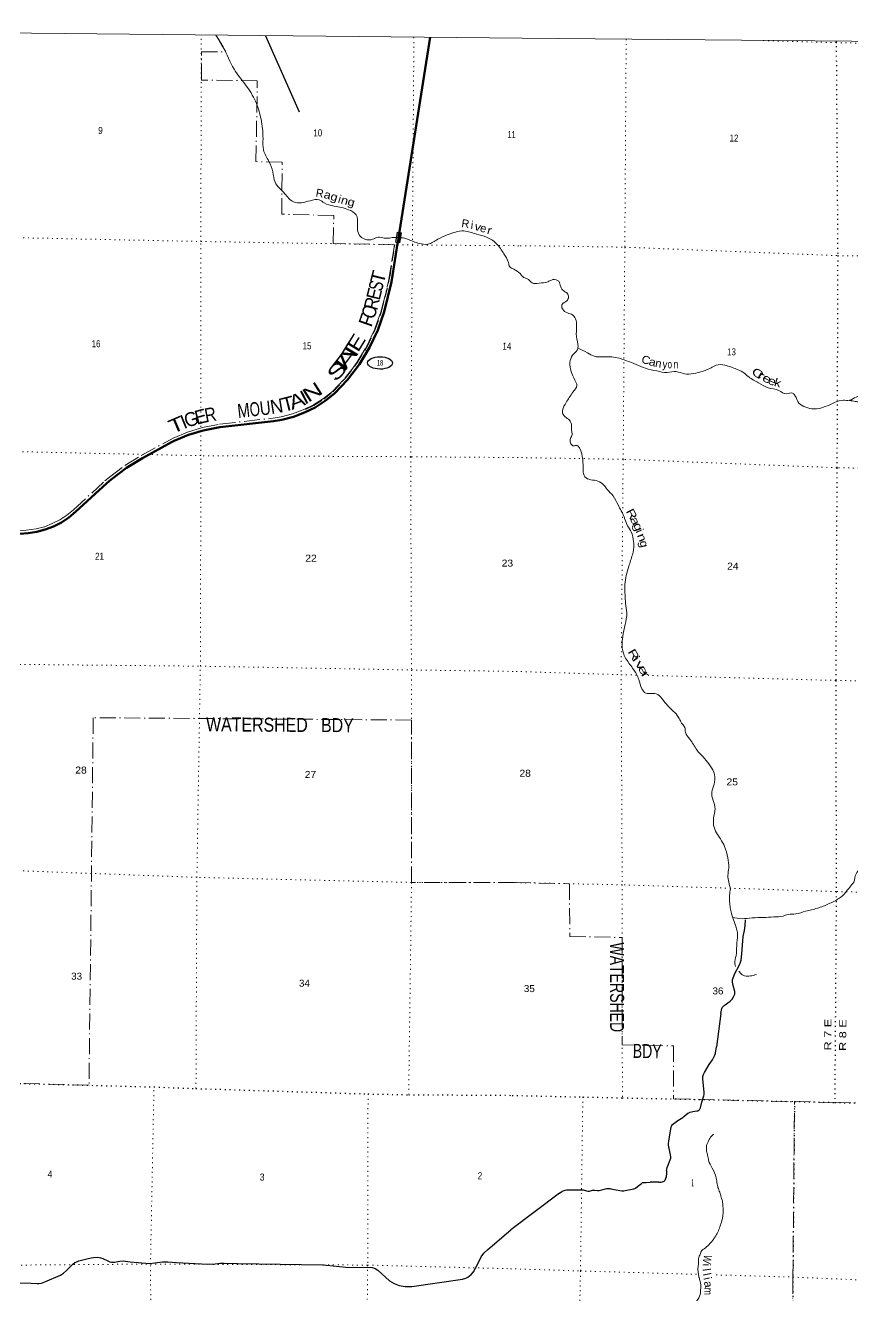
# Model space of a CAD drawing. Header units: feet. Extents: x -252966 to 4, y -183309 to 1368.
# Drawn here: x -229968 to -209293, y -30375 to 1368 of the extents above; entities that cross this region are included whole.
import ezdxf
from ezdxf.enums import TextEntityAlignment as Align

# ---------------------------------------------------------------- set-up
doc = ezdxf.new("R2010")
doc.units = ezdxf.units.FT
doc.header["$LTSCALE"] = 80
for name, pattern in [('DOT_DASHED', [7.7, 5, -1.2, 0.3, -1.2]), ('DOTTED', [1.5, 0.3, -1.2]), ('MEDIUM_DASHED', [4.5, 3, -1.5])]:
    doc.linetypes.add(name, pattern=pattern)
for name, color, linetype, lineweight in [('17', 7, 'Continuous', 25), ('23', 7, 'Continuous', 70), ('29', 7, 'Continuous', 25), ('39', 7, 'Continuous', 13), ('4', 7, 'Continuous', 13), ('41', 7, 'Continuous', 13), ('44', 7, 'DOT_DASHED', 13), ('51', 7, 'MEDIUM_DASHED', 70), ('59', 7, 'Continuous', 13), ('6', 7, 'DOTTED', 25), ('7', 7, 'DOTTED', 13)]:
    doc.layers.add(name, color=color, linetype=linetype, lineweight=lineweight)

msp = doc.modelspace()

# ---------------------------------------------------------------- linework, layer by layer
at = {"layer": '17'}
msp.add_ellipse((-221105.8, -7067.44), major_axis=(-309.24, 1), ratio=0.500121, dxfattribs=at)
at = {"layer": '23'}
for points in [[(-222725.66, -8177.66), (-222474.64, -8018.27), (-222241.66, -7833.52), (-221915.12, -7486.15), (-221621.26, -7100.14), (-221369.36, -6685.53), (-221162.18, -6246.86), (-221001.99, -5788.94), (-220817.23, -5039.83), (-220788.93, -4883.12), (-220664.79, -4084.59), (-220660.21, -4055.14), (-220617.55, -3781.08), (-219851.58, 1072.37)], [(-230119.62, -11336.1), (-229899.9, -11323.96), (-229682.64, -11288.92), (-229470.25, -11231.35), (-229265.03, -11151.91), (-229069.24, -11051.44), (-228885.02, -10931.06), (-228714.4, -10792.09), (-227929.2, -10073.01), (-227821.64, -9979.03), (-227444.97, -9692.72), (-227040.44, -9447.35), (-226312.78, -9049.39), (-226247.17, -9016.4), (-225893.26, -8865.32), (-225525.5, -8752.06), (-225147.91, -8677.86), (-225105.86, -8671.34), (-223765.3, -8521.54), (-223558.62, -8487.68), (-223270.63, -8413.66), (-222991.96, -8309.94), (-222725.66, -8177.66)]]:
    msp.add_lwpolyline(points, dxfattribs=at)
at = {"layer": '29'}
for p, q in [((-223969.44, 1110.1), (-223124.34, -790.78)), ((-212590.42, -23327.97), (-212694.4, -24161.14)), ((-214133.89, -27542.19), (-214348.8, -27542.92)), ((-216622.36, -27814.23), (-217835.97, -28728.53)), ((-227741.57, -29536.6), (-227660.92, -29526.55)), ((-224671.05, -29572.62), (-222535.1, -29603.56))]:
    msp.add_line(p, q, dxfattribs=at)
for points in [[(-212590.42, -23327.97), (-212559.69, -23200.16), (-212549.34, -23175.6), (-212535.79, -23156.77), (-212502.43, -23123.36), (-212357.26, -23017.08), (-212328.06, -22991.4), (-212306.81, -22966.6), (-212268.75, -22910.81), (-212239.54, -22844.39), (-212234.23, -22812.5), (-212236.88, -22776.2), (-212279.37, -22627.42), (-212297.08, -22545.93), (-212298.85, -22515.82), (-212293.53, -22482.18), (-212243.96, -22340.48), (-212123.58, -22106.68), (-212096.15, -22043.79), (-212081.1, -21989.78), (-212063.39, -21837.45), (-212024.45, -21405.28), (-211992.58, -21249.41), (-211978.42, -21125.42), (-211967.8, -20983.73)], [(-213942.95, -27252.16), (-213938.69, -27218.36), (-213926.45, -27175.8), (-213837.89, -26942.6), (-213835.56, -26927.45), (-213835.56, -26905.29), (-213842.55, -26853.99), (-213893.82, -26616.13), (-213894.41, -26585.23), (-213884.5, -26518.19), (-213823.9, -26154.41), (-213812.25, -26125.25), (-213795.93, -26103.1), (-213758.64, -26070.46), (-213665.41, -26000.5), (-213537.8, -25922.96), (-213511.58, -25902.56), (-213408.45, -25819.19), (-213385.73, -25804.62), (-213367.37, -25796.75), (-213349.01, -25791.2), (-213283.17, -25776.63), (-213188.19, -25759.72), (-213155.56, -25753.89), (-213143.62, -25749.52), (-213131.97, -25741.36), (-213119.73, -25727.37), (-213108.95, -25711.92), (-213100.5, -25696.47), (-213094.38, -25679.85), (-213059.42, -25538.78), (-213010.77, -25384.58), (-213004.94, -25353.1), (-213003.49, -25328.9), (-213004.94, -25291.31), (-213012.81, -25216.97), (-213036.12, -24955.79), (-213035.82, -24912.95), (-213029.99, -24877.97), (-213021.83, -24849.98), (-212998.83, -24801.88), (-212877.63, -24596.67), (-212798.38, -24480.08), (-212733.12, -24363.48), (-212718.26, -24317.72), (-212694.4, -24161.14)], [(-213942.95, -27252.16), (-213945.8, -27305.27), (-213955.16, -27412.67)], [(-216622.36, -27814.23), (-216561.79, -27776.5), (-216528.58, -27757.27), (-216474.4, -27738.03), (-216442.93, -27729.87), (-216421.38, -27729.28), (-216052.57, -27729.87), (-216027.52, -27731.62), (-215941.29, -27757.27), (-215906.91, -27763.68), (-215885.36, -27764.26), (-215870.5, -27762.8), (-215793.88, -27741.53), (-215773.49, -27738.61), (-215757.47, -27737.74), (-215736.2, -27738.61), (-215669.2, -27747.36), (-215651.93, -27749.18), (-215640.28, -27749.48), (-215635.11, -27749.39), (-215630.96, -27748.46), (-215561.41, -27733.95), (-215437.89, -27701.3), (-215415.64, -27698.02), (-215398.75, -27696.86), (-215360.99, -27698.97), (-215335.24, -27703.27), (-215256.11, -27719.96), (-215060.35, -27754.93), (-215034.29, -27756.61), (-215012.73, -27755.45), (-214976.45, -27750.27), (-214759.27, -27708.22), (-214739.6, -27701.96), (-214722.42, -27691.98), (-214668.82, -27652.34), (-214573.27, -27570.73), (-214552.42, -27556.65), (-214541.05, -27551.7), (-214528.99, -27549.74), (-214452.08, -27545.08), (-214348.8, -27542.92)], [(-214133.89, -27542.19), (-214096.01, -27540.75), (-214075.04, -27538.42), (-214042.99, -27532), (-214023.76, -27525.59), (-214003.37, -27513.93), (-213985.89, -27498.19), (-213974.23, -27480.12), (-213963.75, -27456.22), (-213959.67, -27441.06), (-213955.16, -27412.67)], [(-222535.1, -29603.56), (-222278.29, -29633.77), (-221955.83, -29668.65), (-221302.21, -29677.37), (-221225.95, -29696.99), (-221162.77, -29738.4), (-220866.46, -30008.71), (-220755.34, -30071.93), (-220622.44, -30122.06), (-220476.46, -30146.04), (-220308.7, -30148.22), (-219045.03, -29965.11), (-218962.23, -29943.31), (-218912.12, -29914.98), (-218827.15, -29851.76), (-218770.5, -29782), (-218670.28, -29598.89), (-218574.42, -29407.06), (-218509.05, -29315.51), (-218408.83, -29223.95), (-217835.97, -28728.53)], [(-230097.27, -30055.05), (-229822.75, -30068.13), (-229674.6, -30076.85), (-229626.67, -30076.85), (-229567.84, -30068.13), (-229482.87, -30033.25), (-229090.7, -29863.22), (-229015.52, -29816.36), (-228938.19, -29749.87), (-228781.32, -29588.56), (-228730.11, -29550.42), (-228667.47, -29520.44), (-228628.81, -29505.73), (-228397.86, -29444.69), (-228323.22, -29428.89), (-228266.58, -29421.26), (-228171.27, -29418.53), (-228126.59, -29421.81), (-228094.45, -29429.98), (-228036.19, -29449.05), (-227892.39, -29518.81), (-227860.79, -29529.71), (-227817.21, -29536.25), (-227778, -29538.43), (-227739.88, -29536.24), (-227604.8, -29518.81), (-227513.29, -29510.09)], [(-227513.29, -29510.09), (-227463.71, -29516.07), (-227346.05, -29529.15), (-226862.37, -29572.75), (-226731.65, -29559.67), (-226539.92, -29533.51), (-226409.19, -29533.51), (-226191.32, -29546.59), (-225406.97, -29590.19), (-225223.96, -29581.47), (-225097.59, -29564.03), (-224997.37, -29564.03), (-224671.05, -29572.62)]]:
    msp.add_lwpolyline(points, dxfattribs=at)
at = {"layer": '39'}
for points in [[(-225208.12, 1122.88), (-225028.22, 832.97), (-224751.84, 270.82), (-224424.47, -172.63), (-224195.5, -583.27), (-224079.07, -973.12), (-224029.63, -1465.47), (-224017.17, -1741.83), (-223884.05, -2030.94), (-223786.99, -2291.63), (-223726.13, -2550.1), (-223486.38, -2837.78), (-223264.26, -3044.69), (-223067.2, -3063.92), (-222851.62, -3012.66), (-222622.85, -2992.82), (-222503.88, -3066.99), (-222248.84, -3149.05), (-221889.22, -3237.73), (-221704.86, -3363.77), (-221666.08, -3614.05), (-221657, -3781.49), (-221567.32, -3929.2), (-221434.89, -3990.42), (-221291.96, -3977.08), (-221154.86, -3927.41), (-220998.07, -3950.45), (-220734.38, -3929.71), (-220590.61, -3940.29)], [(-220590.61, -3940.29), (-220527.24, -3944.95), (-220272.25, -4035.08), (-220119.6, -4080.28), (-219910.36, -4101.7), (-219662.29, -3977.91), (-219426.26, -3868.27), (-219009.21, -3769.71), (-218695.79, -3846.04), (-218440.73, -3924.07), (-218202.22, -4080.66), (-218006.56, -4337.84), (-217895.17, -4558.27), (-217861.58, -4663.32), (-217761.34, -4724.37), (-217599.28, -4834.3)], [(-217599.28, -4834.3), (-217514.86, -4929.06), (-217394.58, -4984.61), (-217304.74, -5066.1), (-217127.64, -5073.77), (-216911.87, -5037.43), (-216788.59, -4986.13), (-216635.96, -5027.86), (-216588.88, -5161.39), (-216513.38, -5268.96), (-216425.3, -5324.21), (-216392.02, -5425.35), (-216439.16, -5515.66), (-216556.82, -5611.38), (-216545.74, -5718.36), (-216421.82, -5816.29), (-216293.45, -5867.88), (-216219.84, -5963.33), (-216191.39, -6151.13), (-216193.77, -6407.21), (-216155.85, -6659.63), (-216178.78, -6744.12), (-216292.75, -6876.16), (-216358.86, -7057.05), (-216324.68, -7279.18), (-216236.1, -7495.77), (-216184.99, -7629.33), (-216283.21, -7799.84), (-216452.72, -8058.42), (-216541.11, -8253.21), (-216522.02, -8366.32), (-216426.18, -8451.89), (-216332.5, -8553.58), (-216316.18, -8747.32), (-216305.13, -8858.33), (-216342.25, -8952.77), (-216345.29, -9063.65), (-216281.53, -9134.81), (-216174.79, -9131.76), (-216121, -9192.75), (-216025.72, -9772.38), (-216004.59, -9881.46), (-215882.65, -9975.34), (-215699.75, -10009.29), (-215541.46, -10091.4), (-215425.99, -10231.6), (-215280.51, -10392.24), (-215155.76, -10617.22), (-215001.51, -10917.09), (-214918.98, -11135.63), (-214823.79, -11291.78), (-214767.68, -11536.3), (-214758.08, -11608.75), (-214796.87, -11860.7), (-214886.13, -12150.27), (-214948.64, -12377.56), (-214984.96, -12603.09), (-214979.37, -12867.31), (-214967.2, -13075.12), (-214937.2, -13313.35), (-214980.2, -13607.38), (-215039.36, -13907.3), (-215055.55, -14133.01), (-215013.21, -14343.12), (-214948, -14474.79), (-214769.12, -14724.47), (-214638.57, -14975.72), (-214558.19, -15208.36), (-214464.58, -15318.11), (-214313.65, -15325.55), (-214164.94, -15355.14), (-214093.01, -15414.28), (-213947.76, -15599.12), (-213676.52, -15875.86), (-213611.08, -15983.34), (-213547.69, -16094.83), (-213488.02, -16174.02), (-213473.12, -16303.22), (-213363.91, -16467.56), (-213187.25, -16739.4), (-213031.84, -16914.25), (-212884.46, -17087.01), (-212765.58, -17293.78), (-212743.75, -17544.04), (-212799.94, -17741.15), (-212797.82, -17946.85), (-212733.34, -18157.17), (-212759.61, -18384.8), (-212765.83, -18620.68), (-212695.12, -18810.88), (-212597.86, -18961), (-212492.93, -19151.52), (-212415, -19432.54), (-212387.13, -19682.85), (-212411.07, -19876.22), (-212388.45, -20041.78), (-212341.71, -20211.6)], [(-216160.83, -6697.65), (-215915.71, -6817.11), (-215755.43, -6901.25), (-215536.09, -6913.35), (-215179.95, -6936.78), (-214941.06, -7011.56), (-214469.67, -7199.39), (-214188.45, -7268.52), (-213925.05, -7305.21), (-213701.38, -7285.08), (-213496.53, -7339.39), (-213275.01, -7333.36), (-213026.77, -7269.08), (-212830.75, -7190.22), (-212705.3, -7122.81), (-212483.85, -7124.84), (-212192.82, -7222.28), (-212038.47, -7294.28), (-211886.61, -7418.68), (-211642.37, -7568.13), (-211401.88, -7687.29), (-211136.78, -7758.29), (-210948.3, -7840.68), (-210791.09, -7821.95), (-210733.27, -7882.98), (-210634.35, -8071.42), (-210460.16, -8175.87), (-210259.19, -8214.01), (-210001.05, -8167.98), (-209730.19, -8051.48), (-209524.34, -7998.92), (-209371.34, -8000.32), (-209201.47, -7919.2), (-208960.89, -7812.51), (-208775.86, -7616.59), (-208695.9, -7462.04), (-208529.29, -7298.21), (-208292.99, -7001.93), (-208098.15, -6834.32), (-207780.67, -6683.98), (-207419.71, -6622.75), (-207085.42, -6613.72), (-206845.14, -6539.29), (-206627.01, -6464.66), (-206372.08, -6329.87)], [(-209368.02, -8003.2), (-209228.67, -8029.86), (-209112.04, -8045.05), (-208975.33, -8066.47), (-208796.18, -8070.13), (-208731.76, -8070.72), (-208568.47, -8048.02), (-208437.26, -8010.9), (-208310.19, -7985.85), (-208219.56, -7982.65), (-208019.96, -7952.22), (-207669.22, -7907.03), (-207550.44, -7908.12), (-207343.29, -7932.2), (-207265.1, -7967.2), (-207225.16, -8001.85), (-207207.21, -8020.16), (-206946.5, -8347.22), (-206896.55, -8388.01), (-206800.87, -8491.73), (-206758.78, -8512.28), (-206722.85, -8544.88), (-206614.88, -8626.53), (-206510.54, -8663.78), (-206395.9, -8676.93), (-206111.88, -8661.39), (-205924.73, -8671.17), (-205860.55, -8697.97), (-205776.43, -8745.12), (-205617.86, -8796.99), (-205597.77, -8801.21), (-205439.22, -8855.09), (-205352.82, -8874.03), (-205250.45, -8907.24), (-205194.47, -8950.1), (-205120.36, -8991.11), (-205110.33, -8995.23)], [(-212291.63, -20919.84), (-212056.7, -20956.31), (-211802.84, -20936.45), (-211518.87, -20926.96), (-211265.06, -20913.15), (-211029.28, -20889.1), (-210904.11, -20851.93), (-210714.71, -20835.52), (-210468.47, -20769.21), (-210171.82, -20695.3), (-209892.98, -20586.95), (-209636.03, -20452.18), (-209469.55, -20302.46), (-209363.57, -20164.29), (-209265.78, -20040.16), (-209207.46, -19830.97), (-209105.76, -19718.98), (-208905.33, -19599.82), (-208786.22, -19564.61), (-208609.08, -19568.25), (-208411.08, -19493.44), (-208238.33, -19319.58), (-208093.64, -19131.35), (-207990.25, -19055.67), (-207917.37, -19011.97), (-207778.35, -19001.15), (-207498.86, -19040.01), (-207279.11, -19007.74), (-207050.53, -18892.88), (-206866.1, -18761.48), (-206697.9, -18644.04), (-206417.27, -18559.9), (-206112.07, -18431.62), (-205871.75, -18353.16), (-205570.78, -18247.03), (-205356.86, -18192.52), (-205165.22, -18151.93), (-204998.32, -18173.63), (-204850.15, -18261.7), (-204649.45, -18330.09), (-204403.31, -18273.86), (-204137.95, -18100.85), (-203589.93, -17623.92), (-203500.11, -17491.65), (-203490.75, -17350.58), (-203539.84, -17217.03), (-203567.14, -17122), (-203555.8, -16984.98), (-203478.35, -16882.85), (-203400.55, -16744.42), (-203336.12, -16527.22), (-203276.09, -16350.31), (-203241.45, -16088.48), (-203201.55, -15911.39), (-203193.45, -15689.64), (-203164.38, -15595.13), (-203090.36, -15428.43), (-203041.15, -15116.32), (-203117.49, -14881.69), (-203212.4, -14695.3), (-203206.2, -14461.44), (-203194.09, -14241.74), (-203208.94, -14106.5), (-203148.74, -13911.44), (-202954.44, -13368.75), (-202849.82, -13159.99), (-202769.57, -12973.18), (-202818.04, -12773.1), (-202913.49, -12645.18), (-202942.87, -12556.18), (-202907.41, -12423.42), (-202879.89, -12278.48), (-202849.9, -12085.16), (-202896.51, -11901.23)], [(-212341.71, -20211.6), (-212369.31, -20364.61), (-212370.49, -20491.64), (-212355.82, -20647.05), (-212330.95, -20786.42), (-212270.37, -20984.6), (-212169.14, -21356.57), (-212189.82, -21632.65), (-212206.22, -21880.54), (-212236.24, -22077.88), (-212219.74, -22153.44)], [(-212135.89, -22266.2), (-212067.6, -22345.62), (-211991.43, -22382.61), (-211697.2, -22351.03)], [(-212765.06, -26338.06), (-212819.91, -26389.99), (-212895.52, -26510.29), (-212918.15, -26562.51), (-212934.61, -26600.68), (-212947.62, -26701.39), (-212930.65, -26824.55), (-212916.95, -26867.03), (-212891.96, -26994.3), (-212801.17, -27190.74), (-212704.74, -27429.58), (-212676.06, -27593.18), (-212648.89, -27702.32), (-212599.7, -27825.78), (-212566.6, -27947.08), (-212552.9, -27989.55), (-212539.56, -28070.34), (-212531.82, -28320.46), (-212538.61, -28401.06), (-212561.67, -28499.66), (-212607.42, -28656.54), (-212732.62, -28913.51), (-212785.68, -28989.65), (-213004.42, -29203.62), (-213061.13, -29250.92), (-213103.08, -29347.71), (-213125.62, -29389.85), (-213147.01, -29524.76), (-213143.67, -29599.4), (-213155.75, -29657.64), (-213149.65, -29809.07), (-213132.49, -29912.07), (-213126.63, -29932.29), (-213084.63, -30178.7), (-213091.08, -30223), (-213095.22, -30308.39), (-213253.89, -30626.84), (-213297.87, -30809.94), (-213349.77, -30978.86), (-213407.04, -31075.13), (-213476.66, -31201.53), (-213535.72, -31273.59), (-213564.07, -31291.48), (-213622.77, -31325.22), (-213651.24, -31355.21), (-213692.18, -31427.43), (-213692.6, -31689.58), (-213691.09, -31744.04), (-213695.9, -32044.46), (-213682.32, -32316.82), (-213686.89, -32375.26), (-213678.99, -32825.03), (-213684.01, -32931.86), (-213727.1, -33235.96), (-213696.3, -33387.49), (-213615.37, -33561.65), (-213569.55, -33614.51), (-213497.62, -33673.64), (-213381.01, -33690.85), (-213336.96, -33717.47), (-213275.1, -33776.51), (-213247.14, -33800.97), (-213139.52, -33918.91), (-213096.05, -34008.04), (-213075.82, -34213.92), (-213048.55, -34528.75), (-213004.79, -34803.4), (-212919.77, -35187.33), (-212928.19, -35443.36), (-212929.09, -35540.14), (-212910.07, -35659.29), (-212856.68, -35764.64), (-212811.83, -35920.33), (-212792.63, -36021.33), (-212658.26, -36510.57), (-212644.58, -36555.06), (-212579.62, -36714.97), (-212467.12, -36957.99), (-212421.78, -37061.25), (-212292.67, -37467.76), (-212141.9, -37924.88), (-212076.77, -38066.64), (-211939.65, -38259.47), (-211842.45, -38417.43)]]:
    msp.add_spline(points, degree=3, dxfattribs=at)
at = {"layer": '4'}
msp.add_lwpolyline([(-248626.54, 1367.99), (-217549.26, 1047.36), (-186471.56, 769.49), (-155393.5, 534.37), (-124315.16, 342), (-93236.57, 192.37), (-62157.81, 85.49), (-31078.93, 21.37), (0, -0.01)], dxfattribs=at)
at = {"layer": '44'}
for points in [[(-230119.83, -11261), (-229949.07, -11249.15), (-229698.46, -11215.5), (-229493.66, -11159.99), (-229295.77, -11083.39), (-229106.98, -10986.51), (-228929.34, -10870.43), (-228763.45, -10735.31), (-227979.21, -10017.11), (-227869.06, -9920.87), (-227487.23, -9630.63), (-227077.9, -9382.35), (-226278.77, -8948.34), (-225919.09, -8794.8), (-225543.82, -8679.23), (-225115.77, -8596.98), (-223775.53, -8447.22), (-223574.05, -8414.21), (-223293.11, -8342), (-223021.81, -8241.02), (-222765.86, -8114.35), (-222518.16, -7957.06), (-222292.55, -7778.16), (-221972.44, -7437.62), (-221810.85, -7227.18), (-221683.32, -7057.84), (-221683.32, -7057.84), (-221435.5, -6649.95), (-221231.68, -6218.38), (-221073.96, -5767.53), (-220890.62, -5024.17), (-220805.01, -4508.2), (-220745.03, -4111.76), (-222277.63, -4085.98), (-222259.17, -3382.1), (-223561.55, -3351.65), (-223551.41, -2051.38), (-224206.43, -2036.53), (-224172.84, -15.19), (-225571.03, 2.87), (-225571.03, 705.94), (-224957.96, 703.43), (-225029.88, 835.97), (-225115.6, 976.24), (-225120.93, 982.46), (-225207.83, 1122.42)], [(-217752.43, -20052.72), (-220317.5, -20049.49), (-220320.13, -15991.12), (-228273.31, -15934.45), (-228378.19, -25116.82), (-231070.36, -25048.73), (-232074.36, -25055.35), (-232117.17, -29629.01), (-236099, -29584.16), (-236103.64, -32291.95), (-236450.38, -32295.66), (-236462.49, -33556.22), (-237460.95, -33555.08), (-237473.42, -36242.9), (-240114.91, -36169.47), (-240174.51, -37318.12), (-240682.34, -37497.82), (-242160.43, -37474.64), (-242235.17, -40821.74), (-242321.51, -44552.76)], [(-217752.43, -20052.72), (-216372.61, -20081.05), (-216361.59, -21400.87), (-215051.72, -21426.29), (-215050.33, -24110.01), (-213767.28, -24136.41), (-213768.52, -25460.8), (-210746.11, -25525.28)], [(-210978.16, -44868.61), (-210869.92, -40582.88), (-210824.23, -35259.41), (-210784.87, -29912.96), (-210746.11, -25525.28), (-209739.67, -25548.62), (-204413.61, -25676.09), (-199077.39, -25793.57), (-193965.93, -25848.51), (-188671.58, -25905.09), (-186691.98, -25938.42)]]:
    msp.add_lwpolyline(points, dxfattribs=at)
at = {"layer": '51', "lineweight": 25}
msp.add_lwpolyline([(-222968.75, -8225.83), (-222760.5, -8122.79), (-222512.36, -7965.22), (-222285.77, -7785.54), (-221964.79, -7444.09), (-221675.04, -7063.48), (-221426.68, -6654.69), (-221222.41, -6222.18), (-221064.36, -5770.38), (-220880.83, -5026.26), (-220853.04, -4872.35), (-220734.9, -4112.42)], dxfattribs=at)
at = {"layer": '59'}
for points in [[(-220571.47, -3816.41), (-220612.2, -4063.07), (-220660.21, -4055.14), (-220715.79, -4045.97), (-220675.07, -3799.3), (-220621.81, -3808.1)], [(-220668.48, -3808.49), (-220623.11, -3815.99), (-220580.66, -3823), (-220618.79, -4053.88), (-220658.91, -4047.25), (-220706.6, -4039.38)]]:
    msp.add_lwpolyline(points, close=True, dxfattribs=at)
at = {"layer": '6'}
for points in [[(-209703.1, 971.04), (-209665.82, -4385.49), (-209684.89, -9686.86), (-209716.16, -15002.22), (-209702.77, -20277.67), (-209739.58, -25539.62)], [(-248909.28, -24443.12), (-247219.08, -24504.87), (-241874.36, -24679.23), (-237400.75, -24842.78), (-236336.79, -24879.61), (-232148.64, -25052.15), (-231070.36, -25048.73), (-226755.4, -25161), (-225705.4, -25201.01), (-221404.65, -25335.39), (-220388.73, -25355.05), (-217803.64, -25371)], [(-217803.64, -25371), (-216036.06, -25412.25), (-215047.72, -25433.41), (-210746.11, -25525.28), (-209739.67, -25548.62), (-204413.61, -25676.09), (-199077.39, -25793.57), (-193965.93, -25848.51)], [(-210746.11, -25525.28), (-210784.78, -29903.96), (-210823.11, -35112.38)]]:
    msp.add_lwpolyline(points, dxfattribs=at)
at = {"layer": '7'}
for p, q in [((-214952.34, 1023.02), (-214986.84, -4173.95)), ((-214986.84, -4173.95), (-215028.05, -9475.11)), ((-217701.63, -14777.45), (-215078.07, -14858.87)), ((-215078.07, -14858.87), (-214667.16, -14869.86)), ((-214294.56, -14879.82), (-209716.16, -15002.22)), ((-216036.06, -25412.25), (-216094.27, -29751)), ((-217845.36, -29704.56), (-216094.35, -29760)), ((-216094.35, -29760), (-213125.36, -29845.53)), ((-212703.58, -29857.68), (-210784.87, -29912.96))]:
    msp.add_line(p, q, dxfattribs=at)
for points in [[(-225705.4, -25201.01), (-225682.62, -19923.42), (-225595.46, -14646.18), (-225580.82, -9384.68), (-225583.76, -4032.33), (-225571.99, 1127.71)], [(-220257.4, 1072.19), (-220296.89, -4119.65), (-220337.85, -9411.26), (-220320.69, -14739.49), (-220317.5, -20049.49), (-220388.73, -25355.05)], [(-204287.24, 828.89), (-209701.19, 935.93), (-211555.31, 988.23)], [(-241438.28, -3411.42), (-236111.45, -3547.36), (-230862.47, -3922.86), (-225583.76, -4032.33), (-220296.89, -4119.65), (-217599.18, -4137.56)], [(-217599.18, -4137.56), (-214986.84, -4173.95), (-209665.82, -4385.49), (-204298.88, -4471.57)], [(-217650.17, -9432.09), (-220337.85, -9411.26), (-225580.82, -9384.68), (-230869.55, -9269.11), (-236118.38, -8867.39), (-239630.02, -8767.37)], [(-193697.34, -9952.97), (-198967.5, -9876.43), (-204340.09, -9772.73), (-209684.89, -9686.86), (-215028.05, -9475.11), (-217650.17, -9432.09)], [(-215028.05, -9475.11), (-215077.99, -14849.87), (-215052.3, -20101.23), (-215047.72, -25433.41)], [(-241281.82, -14018.69), (-236296.54, -14224.8), (-230948.93, -14592.78), (-225595.46, -14646.18), (-220320.69, -14739.49), (-217701.63, -14777.45)], [(-209716.16, -15002.22), (-204323.08, -15092.57), (-199018.49, -15147.25), (-193764.25, -15203.48), (-188381.41, -15287.11), (-186604.32, -15317.2)], [(-217752.43, -20052.72), (-220317.5, -20049.49), (-225682.62, -19923.42), (-231007.08, -19724.98), (-236345.77, -19552.67), (-241776.76, -19337.51), (-247133.66, -19181.24), (-248855.26, -19017.72)], [(-188647.64, -20537.81), (-193938.38, -20509.47), (-199172.57, -20461.49), (-204386.53, -20403.61), (-209702.77, -20277.67), (-215052.38, -20110.23), (-217752.43, -20052.72)], [(-226818.78, -33483.1), (-226841.61, -29587.2), (-226755.4, -25161)], [(-221404.65, -25335.39), (-221413.53, -29612.77), (-221472.95, -34962.77), (-221568.94, -39220.34)], [(-241989.19, -29526.76), (-237450.47, -29565.63), (-232117.17, -29629.01), (-226841.61, -29587.2), (-221413.53, -29612.77), (-217845.36, -29704.56)], [(-216094.35, -29760), (-216197.72, -35034.38), (-216278.05, -40429.96)], [(-210784.87, -29912.96), (-204559.86, -30174.27), (-199118.61, -30254.4)]]:
    msp.add_lwpolyline(points, dxfattribs=at)

# ---------------------------------------------------------------- texts
at = {"layer": '17', "width": 0.6}
msp.add_text('18', height=140, dxfattribs=at).set_placement((-221102.9, -7135.75), align=Align.CENTER)
at = {"layer": '41'}
for s, rotation, p in [('R', 350.215, (-222626.87, -2922.53)), ('i', 343.378, (-222140.98, -3067.99)), ('R', 352.468, (-218982.28, -3683.32)), ('i', 352.951, (-218815.79, -3717.92))]:
    msp.add_text(s, height=200, rotation=rotation, dxfattribs=at).set_placement(p, align=Align.CENTER)
for s, rotation, width, p in [('a', 344.957, 1.15, (-222442.62, -2961.24)), ('g', 344.26, 1.2, (-222276.05, -3010.44)), ('n', 344.072, 1.2, (-222014.76, -3100.93)), ('g', 345.384, 1.2, (-221846.47, -3140)), ('v', 344.742, 1.15, (-218684.26, -3758.96)), ('e', 345.382, 1.05, (-218546.49, -3798.08)), ('r', 344.993, 1.2, (-218393.05, -3846.47))]:
    msp.add_text(s, height=200, rotation=rotation, dxfattribs=dict(at, width=width)).set_placement(p, align=Align.CENTER)
for s, rotation, width, p in [('C', 340.589, 1.1, (-214591.43, -7049.77)), ('a', 346.293, 1.15, (-214400.8, -7118.65)), ('n', 349.649, 1.05, (-214238.61, -7160.64)), ('y', 353.516, 0.9, (-214053.63, -7189.73)), ('o', 0.844, 0.7, (-213911.47, -7200.58)), ('n', 359.067, 0.85, (-213774.38, -7197.69)), ('C', 324.114, 1.5, (-211840.91, -7323.1)), ('r', 329.175, 1.7, (-211697.12, -7426.9)), ('e', 331.61, 1.45, (-211573.57, -7494.42)), ('e', 335.98, 1.3, (-211432.45, -7571.59)), ('k', 344.78, 1.25, (-211270.98, -7637.75)), ('R', 297.532, 1.4, (-214964.38, -10768.9)), ('a', 296.516, 1.45, (-214866.92, -10962.12)), ('g', 290.832, 1.35, (-214778.35, -11104.72)), ('i', 294.377, 1.1, (-214720.5, -11275.36)), ('n', 291.947, 1.35, (-214685.97, -11372.49)), ('g', 283.274, 1.15, (-214621.02, -11530.35)), ('R', 300.175, 1.45, (-214920.18, -14282.41)), ('i', 306.871, 1.55, (-214808.08, -14482.52)), ('v', 303.044, 1.7, (-214742.42, -14579.77)), ('e', 300.007, 1.5, (-214670.35, -14691.79)), ('r', 303.89, 1.8, (-214590.74, -14843.32)), ('W', 257.804, 0.85, (-212998.46, -29340.07)), ('a', 281.428, 1.1, (-213012.36, -30030.55)), ('m', 267.921, 0.8, (-212994.59, -30177.2))]:
    msp.add_text(s, height=200, rotation=rotation, dxfattribs=dict(at, width=width)).set_placement(p)
for s, rotation, p in [('l', 277.908, (-213044.35, -29713.27)), ('i', 270.924, (-213040.65, -29580.6)), ('l', 281.499, (-213034.37, -29833.92)), ('i', 282.997, (-213020.47, -29937.64))]:
    msp.add_text(s, height=200, rotation=rotation, dxfattribs=at).set_placement(p)
at = {"layer": '44'}
for s, rotation, width, p in [('T', 76.145, 1.1, (-220979.28, -4966.04)), ('S', 76.145, 0.75, (-221031.99, -5179.74)), ('E', 76.145, 0.9, (-221081.72, -5381.38)), ('O', 70.719, 0.9, (-221205.49, -5840.67)), ('R', 76.145, 0.9, (-221141.36, -5623.16)), ('F', 70.719, 1.05, (-221273.96, -6050.97)), ('E', 58.719, 1.3, (-221549.4, -6647.64)), ('T', 58.719, 1.55, (-221685.86, -6863.21)), ('T', 52.481, 1.75, (-221935.46, -7222.95)), ('A', 53.017, 1.7, (-221800.83, -7047.65)), ('S', 46.771, 1.5, (-222056.4, -7390.28)), ('N', 32.416, 1.4, (-222700.87, -7941.03)), ('T', 14.415, 1.1, (-223365.78, -8256.64)), ('A', 20.416, 1.25, (-223125.35, -8175.32)), ('I', 27.331, 1.15, (-222920.16, -8081.52)), ('E', 15.117, 0.95, (-225539.68, -8576.35)), ('R', 10.877, 0.85, (-225311.85, -8529.81)), ('M', 6.376, 0.8, (-224494.73, -8426.95)), ('O', 6.376, 0.7, (-224215.74, -8395.79)), ('U', 6.376, 0.8, (-223955.92, -8366.76)), ('N', 9.305, 0.95, (-223661.84, -8320.69)), ('T', 23.117, 1.3, (-226125.84, -8774.32)), ('G', 18.617, 0.95, (-225768.21, -8636.8)), ('WATERSHED   BDY', 359.592, 0.85, (-223607.99, -16284.59)), ('WATERSHED', 270.049, 0.75, (-215353.86, -22670.93)), ('BDY', 358.821, 0.75, (-214430.16, -24440.62))]:
    msp.add_text(s, height=350, rotation=rotation, dxfattribs=dict(at, width=width)).set_placement(p, align=Align.CENTER)
msp.add_text('I', height=350, rotation=22.117, dxfattribs=at).set_placement((-225947.04, -8698.78), align=Align.CENTER)
at = {"layer": '6', "width": 1.35}
for s, p in [('R 7 E', (-209826.49, -24249.84)), ('R 8 E', (-209455.66, -24260.91))]:
    msp.add_text(s, height=175, rotation=89.599, dxfattribs=at).set_placement(p)
at = {"layer": '7'}
for s, rotation, width, p in [('9', 359.687, 0.9, (-228151.4, -1344.17)), ('10', 359.687, 0.85, (-222771.61, -1403.78)), ('11', 359.687, 0.65, (-217916.42, -1445.94)), ('12', 359.475, 0.85, (-212369.48, -1533.96)), ('16', 359.687, 0.85, (-228313.13, -6673.05)), ('15', 359.687, 0.85, (-223041.22, -6725.44)), ('14', 359.687, 0.85, (-218045.27, -6736.9)), ('13', 359.475, 0.85, (-212431.61, -6876.84)), ('21', 359.687, 0.85, (-228227.64, -11985.91)), ('22', 359.687, 1.1, (-222972.72, -12032.72)), ('23', 359.687, 1.1, (-218064.46, -12156.08)), ('24', 359.475, 1.1, (-212430.03, -12231.94)), ('28', 359.687, 1.1, (-228721.66, -17328.38)), ('27', 359.687, 1.1, (-222987.53, -17437.8)), ('28', 359.475, 1.1, (-217620.88, -17408.07)), ('25', 359.475, 1.1, (-212445.59, -17623.39)), ('33', 359.687, 1.05, (-228824.99, -22479.93)), ('34', 359.687, 1.05, (-223131.45, -22655.1)), ('35', 359.475, 1.05, (-217510.99, -22789.03)), ('36', 359.475, 1.05, (-212795.67, -22847.84)), ('4', 359.687, 0.9, (-229413.38, -27428.95)), ('2', 359.687, 0.9, (-218667.23, -27469.07)), ('3', 359.687, 0.9, (-224111.07, -27500.28)), ('1', 359.475, 0.45, (-213328.84, -27643.66))]:
    msp.add_text(s, height=175, rotation=rotation, dxfattribs=dict(at, width=width)).set_placement(p)

doc.saveas('drawing.dxf')
